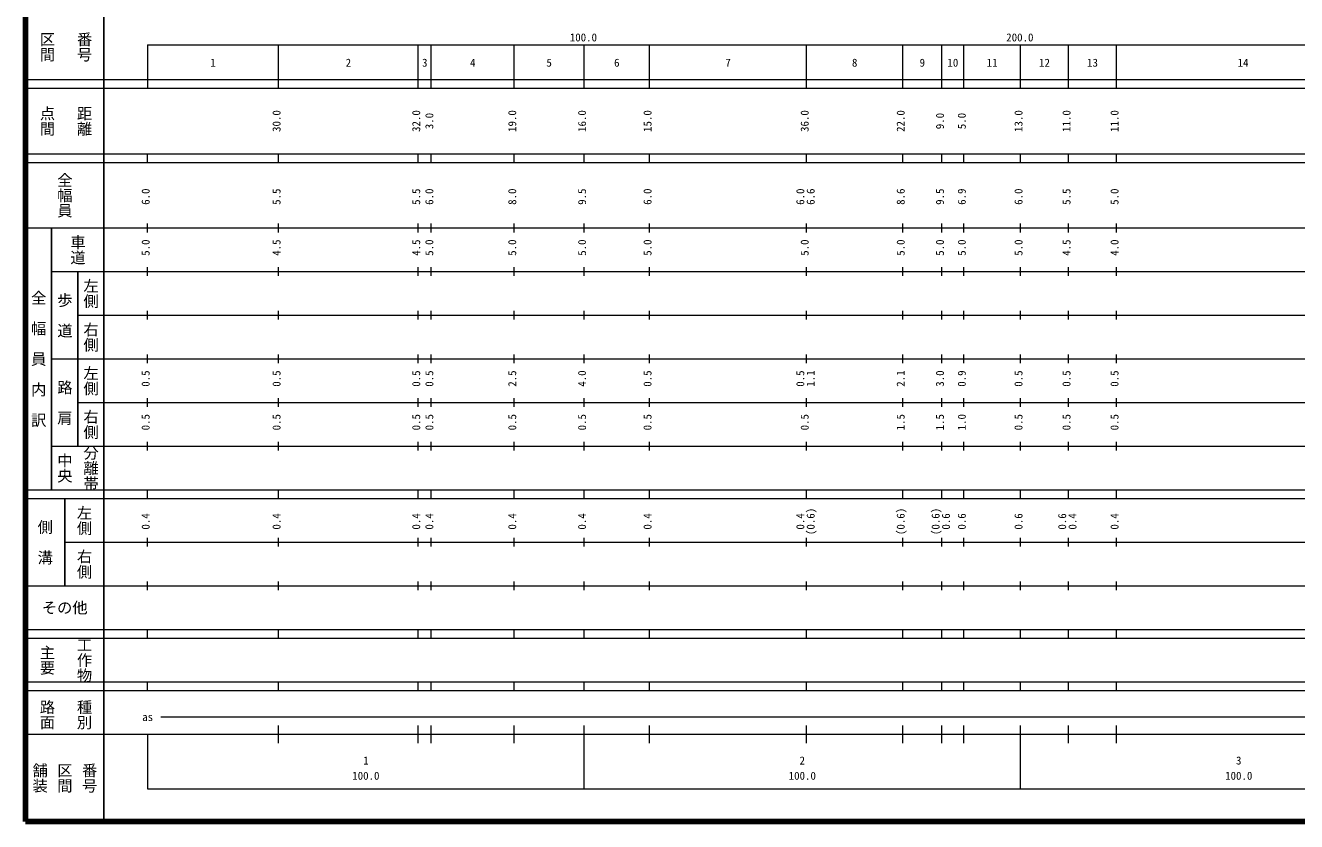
# Model space of a CAD drawing. Units: millimetres on the paper, enlarged 1000 times. Extents: x 40000 to 680000, y 20000 to 380000.
# Drawn here: x 40000 to 331250, y 20000 to 202409 of the extents above; entities that cross this region are included whole.
import ezdxf
from ezdxf.enums import TextEntityAlignment as Align

# ---------------------------------------------------------------- set-up
doc = ezdxf.new("R2010")
doc.units = ezdxf.units.MM
doc.header["$LTSCALE"] = 1000
doc.layers.add('M-TTL', color=2, linetype='Continuous', lineweight=140)
doc.layers.add('M-TTL-BAND', color=7, linetype='Continuous', lineweight=13)
doc.styles.add('@ＭＳ ゴシック', font='')
doc.styles.add('ＭＳ ゴシック', font='')
doc.styles.get('@ＭＳ ゴシック').set_extended_font_data('@MS Gothic')
doc.styles.get('ＭＳ ゴシック').set_extended_font_data('MS Gothic')

msp = doc.modelspace()

# ---------------------------------------------------------------- linework, layer by layer
at = {"layer": 'M-TTL'}
for p, q in [((40000, 380000), (40000, 20000)), ((40000, 20000), (680000, 20000))]:
    msp.add_line(p, q, dxfattribs=at)
at = {"layer": 'M-TTL-BAND', "lineweight": 25}
for p, q in [((58000, 370000), (58000, 20000)), ((46000, 96000), (46000, 156000)), ((52000, 146000), (52000, 106000)), ((49000, 94000), (49000, 74000))]:
    msp.add_line(p, q, dxfattribs=at)
at = {"layer": 'M-TTL-BAND'}
for p, q in [((68000, 198000), (579000, 198000)), ((68000, 198000), (68000, 188000)), ((98000, 188000), (98000, 198000)), ((130000, 188000), (130000, 198000)), ((133000, 188000), (133000, 198000)), ((152000, 188000), (152000, 198000)), ((168000, 188000), (168000, 198000)), ((183000, 188000), (183000, 198000)), ((219000, 188000), (219000, 198000)), ((241000, 188000), (241000, 198000)), ((250000, 188000), (250000, 198000)), ((255000, 188000), (255000, 198000)), ((268000, 188000), (268000, 198000)), ((279000, 188000), (279000, 198000)), ((290000, 188000), (290000, 198000)), ((40000, 190000), (579000, 190000)), ((40000, 188000), (579000, 188000)), ((40000, 173000), (579000, 173000)), ((68000, 171000), (68000, 173000)), ((98000, 171000), (98000, 173000)), ((130000, 171000), (130000, 173000)), ((133000, 171000), (133000, 173000)), ((152000, 171000), (152000, 173000)), ((168000, 171000), (168000, 173000)), ((183000, 171000), (183000, 173000)), ((219000, 171000), (219000, 173000)), ((241000, 171000), (241000, 173000)), ((250000, 171000), (250000, 173000)), ((255000, 171000), (255000, 173000)), ((268000, 171000), (268000, 173000)), ((279000, 171000), (279000, 173000)), ((290000, 171000), (290000, 173000)), ((40000, 171000), (579000, 171000)), ((40000, 156000), (579000, 156000)), ((68000, 155000), (68000, 157000)), ((98000, 155000), (98000, 157000)), ((130000, 155000), (130000, 157000)), ((133000, 155000), (133000, 157000)), ((152000, 155000), (152000, 157000)), ((168000, 155000), (168000, 157000)), ((183000, 155000), (183000, 157000)), ((219000, 155000), (219000, 157000)), ((241000, 155000), (241000, 157000)), ((250000, 155000), (250000, 157000)), ((255000, 155000), (255000, 157000)), ((268000, 155000), (268000, 157000)), ((279000, 155000), (279000, 157000)), ((290000, 155000), (290000, 157000)), ((46000, 146000), (579000, 146000)), ((68000, 145000), (68000, 147000)), ((98000, 145000), (98000, 147000)), ((130000, 145000), (130000, 147000)), ((133000, 145000), (133000, 147000)), ((152000, 145000), (152000, 147000)), ((168000, 145000), (168000, 147000)), ((183000, 145000), (183000, 147000)), ((219000, 145000), (219000, 147000)), ((241000, 145000), (241000, 147000)), ((250000, 145000), (250000, 147000)), ((255000, 145000), (255000, 147000)), ((268000, 145000), (268000, 147000)), ((279000, 145000), (279000, 147000)), ((290000, 145000), (290000, 147000)), ((68000, 135000), (68000, 137000)), ((98000, 135000), (98000, 137000)), ((130000, 135000), (130000, 137000)), ((133000, 135000), (133000, 137000)), ((152000, 135000), (152000, 137000)), ((168000, 135000), (168000, 137000)), ((183000, 135000), (183000, 137000)), ((219000, 135000), (219000, 137000)), ((241000, 135000), (241000, 137000)), ((250000, 135000), (250000, 137000)), ((255000, 135000), (255000, 137000)), ((268000, 135000), (268000, 137000)), ((279000, 135000), (279000, 137000)), ((290000, 135000), (290000, 137000)), ((52000, 136000), (579000, 136000)), ((46000, 126000), (579000, 126000)), ((68000, 125000), (68000, 127000)), ((98000, 125000), (98000, 127000)), ((130000, 125000), (130000, 127000)), ((133000, 125000), (133000, 127000)), ((152000, 125000), (152000, 127000)), ((168000, 125000), (168000, 127000)), ((183000, 125000), (183000, 127000)), ((219000, 125000), (219000, 127000)), ((241000, 125000), (241000, 127000)), ((250000, 125000), (250000, 127000)), ((255000, 125000), (255000, 127000)), ((268000, 125000), (268000, 127000)), ((279000, 125000), (279000, 127000)), ((290000, 125000), (290000, 127000)), ((68000, 115000), (68000, 117000)), ((98000, 115000), (98000, 117000)), ((130000, 115000), (130000, 117000)), ((133000, 115000), (133000, 117000)), ((152000, 115000), (152000, 117000)), ((168000, 115000), (168000, 117000)), ((183000, 115000), (183000, 117000)), ((219000, 115000), (219000, 117000)), ((241000, 115000), (241000, 117000)), ((250000, 115000), (250000, 117000)), ((255000, 115000), (255000, 117000)), ((268000, 115000), (268000, 117000)), ((279000, 115000), (279000, 117000)), ((290000, 115000), (290000, 117000)), ((52000, 116000), (579000, 116000)), ((46000, 106000), (579000, 106000)), ((68000, 105000), (68000, 107000)), ((98000, 105000), (98000, 107000)), ((130000, 105000), (130000, 107000)), ((133000, 105000), (133000, 107000)), ((152000, 105000), (152000, 107000)), ((168000, 105000), (168000, 107000)), ((183000, 105000), (183000, 107000)), ((219000, 105000), (219000, 107000)), ((241000, 105000), (241000, 107000)), ((250000, 105000), (250000, 107000)), ((255000, 105000), (255000, 107000)), ((268000, 105000), (268000, 107000)), ((279000, 105000), (279000, 107000)), ((290000, 105000), (290000, 107000)), ((40000, 96000), (579000, 96000)), ((40000, 94000), (579000, 94000)), ((68000, 94000), (68000, 96000)), ((98000, 94000), (98000, 96000)), ((130000, 94000), (130000, 96000)), ((133000, 94000), (133000, 96000)), ((152000, 94000), (152000, 96000)), ((168000, 94000), (168000, 96000)), ((183000, 94000), (183000, 96000)), ((219000, 94000), (219000, 96000)), ((241000, 94000), (241000, 96000)), ((250000, 94000), (250000, 96000)), ((255000, 94000), (255000, 96000)), ((268000, 94000), (268000, 96000)), ((279000, 94000), (279000, 96000)), ((290000, 94000), (290000, 96000)), ((68000, 83000), (68000, 85000)), ((98000, 83000), (98000, 85000)), ((130000, 83000), (130000, 85000)), ((133000, 83000), (133000, 85000)), ((152000, 83000), (152000, 85000)), ((168000, 83000), (168000, 85000)), ((183000, 83000), (183000, 85000)), ((219000, 83000), (219000, 85000)), ((241000, 83000), (241000, 85000)), ((250000, 83000), (250000, 85000)), ((255000, 83000), (255000, 85000)), ((268000, 83000), (268000, 85000)), ((279000, 83000), (279000, 85000)), ((290000, 83000), (290000, 85000)), ((49000, 84000), (579000, 84000)), ((40000, 74000), (579000, 74000)), ((68000, 73000), (68000, 75000)), ((98000, 73000), (98000, 75000)), ((130000, 73000), (130000, 75000)), ((133000, 73000), (133000, 75000)), ((152000, 73000), (152000, 75000)), ((168000, 73000), (168000, 75000)), ((183000, 73000), (183000, 75000)), ((219000, 73000), (219000, 75000)), ((241000, 73000), (241000, 75000)), ((250000, 73000), (250000, 75000)), ((255000, 73000), (255000, 75000)), ((268000, 73000), (268000, 75000)), ((279000, 73000), (279000, 75000)), ((290000, 73000), (290000, 75000)), ((40000, 64000), (579000, 64000)), ((40000, 62000), (579000, 62000)), ((68000, 62000), (68000, 64000)), ((98000, 62000), (98000, 64000)), ((130000, 62000), (130000, 64000)), ((133000, 62000), (133000, 64000)), ((152000, 62000), (152000, 64000)), ((168000, 62000), (168000, 64000)), ((183000, 62000), (183000, 64000)), ((219000, 62000), (219000, 64000)), ((241000, 62000), (241000, 64000)), ((250000, 62000), (250000, 64000)), ((255000, 62000), (255000, 64000)), ((268000, 62000), (268000, 64000)), ((279000, 62000), (279000, 64000)), ((290000, 62000), (290000, 64000)), ((40000, 52000), (579000, 52000)), ((40000, 50000), (579000, 50000)), ((68000, 50000), (68000, 52000)), ((98000, 50000), (98000, 52000)), ((130000, 50000), (130000, 52000)), ((133000, 50000), (133000, 52000)), ((152000, 50000), (152000, 52000)), ((168000, 50000), (168000, 52000)), ((183000, 50000), (183000, 52000)), ((219000, 50000), (219000, 52000)), ((241000, 50000), (241000, 52000)), ((250000, 50000), (250000, 52000)), ((255000, 50000), (255000, 52000)), ((268000, 50000), (268000, 52000)), ((279000, 50000), (279000, 52000)), ((290000, 50000), (290000, 52000)), ((71000, 44000), (557000, 44000)), ((98000, 38000), (98000, 42000)), ((130000, 38000), (130000, 42000)), ((133000, 38000), (133000, 42000)), ((152000, 38000), (152000, 42000)), ((168000, 27500), (168000, 42000)), ((183000, 38000), (183000, 42000)), ((219000, 38000), (219000, 42000)), ((241000, 38000), (241000, 42000)), ((250000, 38000), (250000, 42000)), ((255000, 38000), (255000, 42000)), ((268000, 27500), (268000, 42000)), ((279000, 38000), (279000, 42000)), ((290000, 38000), (290000, 42000)), ((40000, 40000), (579000, 40000)), ((68000, 40000), (68000, 27500)), ((68000, 27500), (579000, 27500))]:
    msp.add_line(p, q, dxfattribs=at)

# ---------------------------------------------------------------- texts
at = {"layer": 'M-TTL-BAND', "style": '@ＭＳ ゴシック'}
for s, p in [('区間', (45000, 197500)), ('番号', (53500, 197500)), ('点間', (45000, 180500)), ('距離', (53500, 180500)), ('全幅員', (49000, 163500)), ('車道', (52000, 151000)), ('左側', (55000, 141000)), ('全\u3000幅\u3000員\u3000内\u3000訳', (43000, 126000)), ('歩\u3000道', (49000, 136000)), ('右側', (55000, 131000)), ('左側', (55000, 121000)), ('路\u3000肩', (49000, 116000)), ('右側', (55000, 111000)), ('分離帯', (55000, 101000)), ('中央', (49000, 101000)), ('左側', (53500, 89000)), ('側\u3000溝', (44500, 84000)), ('右側', (53500, 79000)), ('工作物', (53500, 57000)), ('主要', (45000, 57000)), ('路面', (45000, 44500)), ('種別', (53500, 44500)), ('舗装', (43333, 30000)), ('区間', (49000, 30000)), ('番号', (54667, 30000))]:
    msp.add_text(s, height=2566, rotation=270, dxfattribs=at).set_placement(p, align=Align.MIDDLE_CENTER)
at = {"layer": 'M-TTL-BAND', "style": 'ＭＳ ゴシック'}
for s, p in [('100.0', (167844, 198195)), ('200.0', (267844, 198195)), ('1', (83000, 192405)), ('2', (114000, 192405)), ('3', (131500, 192405)), ('4', (142500, 192405)), ('5', (160000, 192405)), ('6', (175500, 192405)), ('7', (201000, 192405)), ('8', (230000, 192405)), ('9', (245500, 192405)), ('10', (252500, 192405)), ('11', (261500, 192405)), ('12', (273500, 192405)), ('13', (284500, 192405)), ('14', (319000, 192405)), ('as', (68000, 42500)), ('1', (118000, 32523)), ('2', (218000, 32523)), ('3', (318000, 32523)), ('100.0', (118000, 29033)), ('100.0', (218000, 29033)), ('100.0', (318000, 29033))]:
    msp.add_text(s, height=1833, dxfattribs=at).set_placement(p, align=Align.BOTTOM_CENTER)
for s, p in [('30.0', (99000, 180500)), ('32.0', (131000, 180500)), ('3.0', (134000, 180500)), ('19.0', (153000, 180500)), ('16.0', (169000, 180500)), ('15.0', (184000, 180500)), ('36.0', (220000, 180500)), ('22.0', (242000, 180500)), ('9.0', (251000, 180500)), ('5.0', (256000, 180500)), ('13.0', (269000, 180500)), ('11.0', (280000, 180500)), ('11.0', (291000, 180500)), ('6.0', (69000, 163174)), ('5.5', (99000, 163174)), ('5.5', (131000, 163174)), ('6.0', (134000, 163174)), ('8.0', (153000, 163174)), ('9.5', (169000, 163174)), ('6.0', (184000, 163174)), ('6.0', (219000, 163174)), ('6.6', (221370, 163174)), ('8.6', (242000, 163174)), ('9.5', (251000, 163174)), ('6.9', (256000, 163174)), ('6.0', (269000, 163174)), ('5.5', (280000, 163174)), ('5.0', (291000, 163174)), ('5.0', (69000, 151500)), ('4.5', (99000, 151500)), ('4.5', (131000, 151500)), ('5.0', (134000, 151500)), ('5.0', (153000, 151500)), ('5.0', (169000, 151500)), ('5.0', (184000, 151500)), ('5.0', (220000, 151500)), ('5.0', (242000, 151500)), ('5.0', (251000, 151500)), ('5.0', (256000, 151500)), ('5.0', (269000, 151500)), ('4.5', (280000, 151500)), ('4.0', (291000, 151500)), ('0.5', (69000, 121500)), ('0.5', (99000, 121500)), ('0.5', (131000, 121500)), ('0.5', (134000, 121500)), ('2.5', (153000, 121500)), ('4.0', (169000, 121500)), ('0.5', (184000, 121500)), ('0.5', (219000, 121500)), ('1.1', (221370, 121500)), ('2.1', (242000, 121500)), ('3.0', (251000, 121500)), ('0.9', (256000, 121500)), ('0.5', (269000, 121500)), ('0.5', (280000, 121500)), ('0.5', (291000, 121500)), ('0.5', (69000, 111500)), ('0.5', (99000, 111500)), ('0.5', (131000, 111500)), ('0.5', (134000, 111500)), ('0.5', (153000, 111500)), ('0.5', (169000, 111500)), ('0.5', (184000, 111500)), ('0.5', (220000, 111500)), ('1.5', (242000, 111500)), ('1.5', (251000, 111500)), ('1.0', (256000, 111500)), ('0.5', (269000, 111500)), ('0.5', (280000, 111500)), ('0.5', (291000, 111500)), ('0.4', (69000, 88764)), ('0.4', (99000, 88764)), ('0.4', (131000, 88764)), ('0.4', (134000, 88764)), ('0.4', (153000, 88764)), ('0.4', (169000, 88764)), ('0.4', (184000, 88764)), ('0.4', (219000, 88764)), ('(0.6)', (221370, 88764)), ('(0.6)', (242000, 88764)), ('(0.6)', (250000, 88764)), ('0.6', (252370, 88764)), ('0.6', (256000, 88764)), ('0.6', (269000, 88764)), ('0.6', (279000, 88764)), ('0.4', (281370, 88764)), ('0.4', (291000, 88764))]:
    msp.add_text(s, height=1833, rotation=90, dxfattribs=at).set_placement(p, align=Align.BOTTOM_CENTER)
msp.add_text('その他', height=2566, dxfattribs=at).set_placement((49000, 69000), align=Align.MIDDLE_CENTER)

doc.saveas('drawing.dxf')
